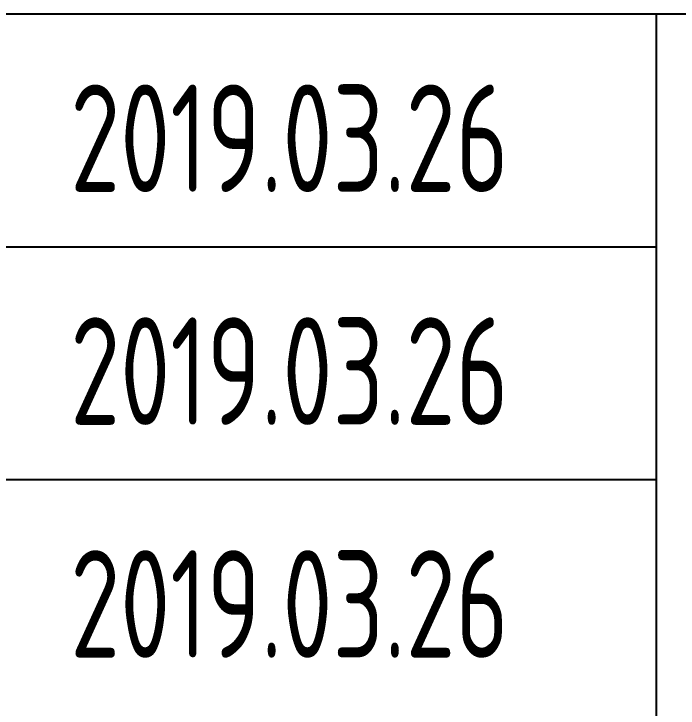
# Model space of a CAD drawing. Extents: x 5191187 to 5306989, y -468291 to -238224.
# Drawn here: x 5262651 to 5264507, y -464979 to -463041 of the extents above; entities that cross this region are included whole.
import ezdxf
from ezdxf.enums import TextEntityAlignment as Align

# ---------------------------------------------------------------- set-up
doc = ezdxf.new("R2010")
doc.units = 0
doc.header["$LTSCALE"] = 1000
doc.header["$MEASUREMENT"] = 0
doc.layers.get('0').update_dxf_attribs({"linetype": 'CONTINUOUS'})
doc.styles.add('AHD', font='sceie.shx', dxfattribs={"width": 0.7, "bigfont": 'sceic.shx'})

msp = doc.modelspace()

# ---------------------------------------------------------------- linework, layer by layer
for p, q in [((5258945.9, -463040.7), (5269945.9, -463040.7)), ((5264445.9, -466290.7), (5264445.9, -463040.7)), ((5264445.9, -466290.7), (5264445.9, -463040.7)), ((5258945.9, -463690.7), (5264445.9, -463690.7)), ((5258945.9, -464340.7), (5264445.9, -464340.7))]:
    msp.add_line(p, q)

# ---------------------------------------------------------------- texts
at = {"style": 'AHD', "width": 0.8}
for p in [(5263420.7, -463387.4), (5263420.7, -464037.4), (5263420.7, -464687.4)]:
    msp.add_text('2019.03.26', height=300, dxfattribs=at).set_placement(p, align=Align.MIDDLE)

doc.saveas('drawing.dxf')
